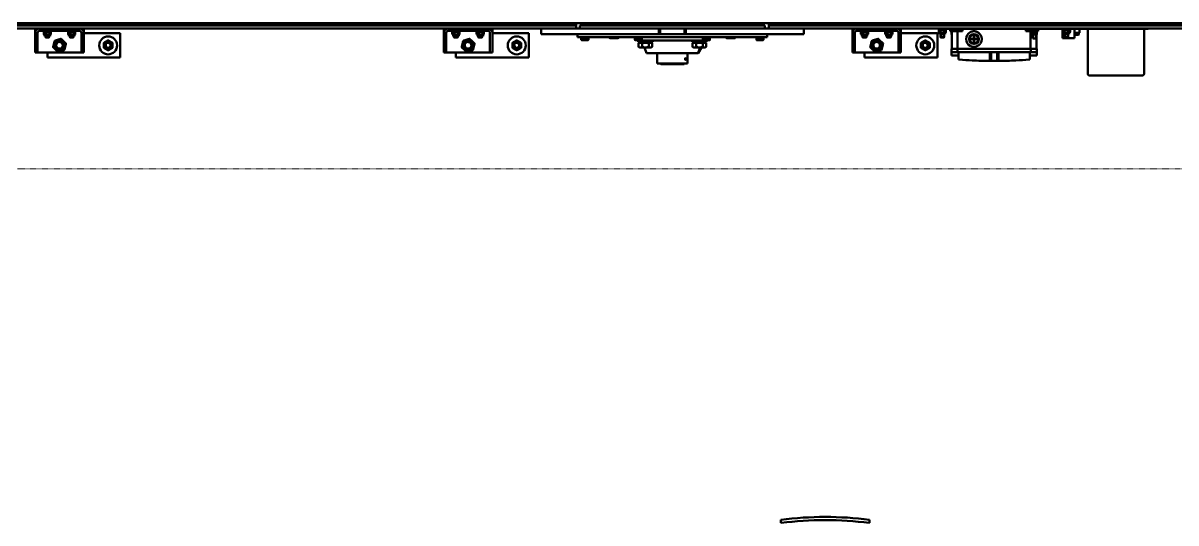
# Model space of a CAD drawing. Header units: metres. Extents: x -11418 to 773, y -8631 to 3561.
# Drawn here: x -4681.9 to -4444.9, y -1490.6 to -1387.7 of the extents above; entities that cross this region are included whole.
import ezdxf

# ---------------------------------------------------------------- set-up
doc = ezdxf.new("R2010")
doc.units = ezdxf.units.M
doc.header["$LTSCALE"] = 0.01
doc.header["$MEASUREMENT"] = 0
doc.linetypes.add('AM_ISO09W050', pattern=[22.5, 12, -1.5, 3, -1.5, 3, -1.5])
doc.layers.get('0').update_dxf_attribs({"color": 30, "lineweight": 0})
doc.layers.add('SSN_PBC-AM_0', color=5, linetype='Continuous', lineweight=50)
doc.layers.add('SSN_PBC-AM_11', color=9, linetype='AM_ISO09W050', lineweight=18)

# ---------------------------------------------------------------- blocks, each defined once
blk = doc.blocks.new('PBC_3190_20-017-10022_D')
at = {"layer": 'SSN_PBC-AM_0'}
for p, q in [((1397, -505), (38, -505)), ((38, -511), (1397, -511)), ((78, -500), (3122, -500)), ((290, -520.3), (290, -511)), ((290, -520.3), (290, -538.5)), ((295, -538.5), (295, -520.3)), ((299.3, -516), (380.7, -516)), ((307, -517.6), (307, -516)), ((307, -517.6), (323, -517.6)), ((307.5, -505), (307.5, -500)), ((307.6, -518.6), (307.6, -523.1)), ((309.2, -517.6), (308, -518.3)), ((312.3, -518.6), (312.3, -523.1)), ((319.7, -518.6), (319.7, -523.1)), ((320.8, -517.6), (322, -518.3)), ((322.4, -518.6), (322.4, -523.1)), ((323, -517.6), (323, -516)), ((357, -517.6), (357, -516)), ((357, -517.6), (373, -517.6)), ((357.6, -518.6), (357.6, -523.1)), ((359.2, -517.6), (358, -518.3)), ((362.3, -518.6), (362.3, -523.1)), ((369.7, -518.6), (369.7, -523.1)), ((370.8, -517.6), (372, -518.3)), ((372.4, -518.6), (372.4, -523.1)), ((373, -517.6), (373, -516)), ((385, -538.5), (385, -520.3)), ((390, -511), (390, -520.3)), ((390, -538.5), (390, -520.3)), ((390, -521), (465, -521)), ((465, -521), (465, -571)), ((507.5, -500), (507.5, -505)), ((635, -504), (635, -500)), ((635, -504.5), (635, -504)), ((644.3, -504), (635, -504)), ((635, -505), (635, -504.5)), ((640, -504.5), (640, -504)), ((640, -505), (640, -504.5)), ((644.3, -504), (646, -504)), ((646.5, -504.5), (646.5, -505)), ((723.5, -505), (723.5, -504.5)), ((724, -504), (725.7, -504)), ((735, -504), (725.7, -504)), ((730, -504), (730, -504.5)), ((730, -504.5), (730, -505)), ((735, -500), (735, -504)), ((735, -504), (735, -504.5)), ((735, -504.5), (735, -505)), ((737.5, -500), (737.5, -505)), ((817.5, -505), (817.5, -500)), ((1017.5, -500), (1017.5, -505)), ((1130, -520.3), (1130, -511)), ((1130, -520.3), (1130, -538.5)), ((1135, -538.5), (1135, -520.3)), ((1139.3, -516), (1220.7, -516)), ((1147, -517.6), (1147, -516)), ((1147, -517.6), (1163, -517.6)), ((1147.6, -518.6), (1147.6, -523.1)), ((1149.2, -517.6), (1148, -518.3)), ((1152.3, -518.6), (1152.3, -523.1)), ((1159.7, -518.6), (1159.7, -523.1)), ((1160.8, -517.6), (1162, -518.3)), ((1162.4, -518.6), (1162.4, -523.1)), ((1163, -517.6), (1163, -516)), ((1197, -517.6), (1197, -516)), ((1197, -517.6), (1213, -517.6)), ((1197.6, -518.6), (1197.6, -523.1)), ((1199.2, -517.6), (1198, -518.3)), ((1202.3, -518.6), (1202.3, -523.1)), ((1209.7, -518.6), (1209.7, -523.1)), ((1210.8, -517.6), (1212, -518.3)), ((1212.4, -518.6), (1212.4, -523.1)), ((1213, -517.6), (1213, -516)), ((1225, -538.5), (1225, -520.3)), ((1230, -511), (1230, -520.3)), ((1230, -538.5), (1230, -520.3)), ((1230, -521), (1305, -521)), ((1245, -504), (1245, -500)), ((1245, -504.5), (1245, -504)), ((1254.3, -504), (1245, -504)), ((1245, -505), (1245, -504.5)), ((1250, -504.5), (1250, -504)), ((1250, -505), (1250, -504.5)), ((1254.3, -504), (1256, -504)), ((1256.5, -504.5), (1256.5, -505)), ((1305, -521), (1305, -571)), ((1330, -511), (1330, -523)), ((1333.5, -505), (1333.5, -504.5)), ((1334, -504), (1335.7, -504)), ((1345, -504), (1335.7, -504)), ((1340, -504), (1340, -504.5)), ((1340, -504.5), (1340, -505)), ((1345, -500), (1345, -504)), ((1345, -504), (1345, -504.5)), ((1345, -504.5), (1345, -505)), ((1397, -505), (1402, -505)), ((1402, -511), (1397, -511)), ((1402, -500), (1402, -505)), ((1402, -511), (1402, -505)), ((1410, -511), (1402, -511)), ((1410, -511), (1410, -505)), ((1790, -505), (1410, -505)), ((1790, -511), (1410, -511)), ((1416.8, -504.8), (1416.6, -505)), ((1416.7, -504.8), (1416.7, -505)), ((1416.8, -504.8), (1423.2, -504.8)), ((1423.2, -504.8), (1423.4, -505)), ((1423.3, -505), (1423.3, -504.8)), ((1430, -505), (1430, -500)), ((1485, -505), (1485, -504.5)), ((1485, -505), (1485, -504.5)), ((1520, -503), (1520, -500)), ((1526.8, -504.8), (1526.6, -505)), ((1526.7, -504.8), (1526.7, -505)), ((1526.8, -504.8), (1533.2, -504.8)), ((1533.2, -504.8), (1533.4, -505)), ((1533.3, -505), (1533.3, -504.8)), ((1540, -500), (1540, -503)), ((1572, -523), (1572, -511)), ((1575, -511), (1575, -523)), ((1625, -511), (1625, -523)), ((1628, -511), (1628, -523)), ((1660, -503), (1660, -500)), ((1666.8, -504.8), (1666.6, -505)), ((1666.7, -504.8), (1666.7, -505)), ((1666.8, -504.8), (1673.2, -504.8)), ((1673.2, -504.8), (1673.4, -505)), ((1673.3, -505), (1673.3, -504.8)), ((1680, -500), (1680, -503)), ((1715, -504.5), (1715, -505)), ((1715, -505), (1715, -504.5)), ((1770, -500), (1770, -505)), ((1776.8, -504.8), (1776.6, -505)), ((1776.7, -504.8), (1776.7, -505)), ((1776.8, -504.8), (1783.2, -504.8)), ((1783.2, -504.8), (1783.4, -505)), ((1783.3, -505), (1783.3, -504.8)), ((1790, -511), (1790, -505)), ((1798, -511), (1790, -511)), ((1798, -500), (1798, -505)), ((1798, -505), (1803, -505)), ((1798, -505), (1798, -511)), ((1803, -511), (1798, -511)), ((3162, -505), (1803, -505)), ((3162, -511), (1803, -511)), ((1855, -504), (1855, -500)), ((1864.3, -504), (1855, -504)), ((1855, -504.5), (1855, -504)), ((1855, -505), (1855, -504.5)), ((1860, -504.5), (1860, -504)), ((1860, -505), (1860, -504.5)), ((1864.3, -504), (1866, -504)), ((1866.5, -504.5), (1866.5, -505)), ((1870, -523), (1870, -511)), ((1943.5, -505), (1943.5, -504.5)), ((1944, -504), (1945.7, -504)), ((1955, -504), (1945.7, -504)), ((1950, -504), (1950, -504.5)), ((1950, -504.5), (1950, -505)), ((1955, -500), (1955, -504)), ((1955, -504), (1955, -504.5)), ((1955, -504.5), (1955, -505)), ((1970, -520.3), (1970, -511)), ((1970, -520.3), (1970, -538.5)), ((1975, -538.5), (1975, -520.3)), ((1979.3, -516), (2060.7, -516)), ((1987, -517.6), (1987, -516)), ((1987, -517.6), (2003, -517.6)), ((1987.6, -518.6), (1987.6, -523.1)), ((1989.2, -517.6), (1988, -518.3)), ((1992.3, -518.6), (1992.3, -523.1)), ((1999.7, -518.6), (1999.7, -523.1)), ((2000.8, -517.6), (2002, -518.3)), ((2002.4, -518.6), (2002.4, -523.1)), ((2003, -517.6), (2003, -516)), ((2037, -517.6), (2037, -516)), ((2037, -517.6), (2053, -517.6)), ((2037.6, -518.6), (2037.6, -523.1)), ((2039.2, -517.6), (2038, -518.3)), ((2042.3, -518.6), (2042.3, -523.1)), ((2049.7, -518.6), (2049.7, -523.1)), ((2050.8, -517.6), (2052, -518.3)), ((2052.4, -518.6), (2052.4, -523.1)), ((2053, -517.6), (2053, -516)), ((2065, -538.5), (2065, -520.3)), ((2070, -511), (2070, -520.3)), ((2070, -538.5), (2070, -520.3)), ((2070, -521), (2145, -521)), ((2145, -521), (2145, -571)), ((2148, -512), (2147, -512)), ((2147, -512), (2147, -513.6)), ((2163, -513.6), (2147, -513.6)), ((2149.2, -513.6), (2147.5, -514.6)), ((2147.5, -514.6), (2147.5, -519.1)), ((2149.2, -520), (2147.5, -519.1)), ((2148, -511), (2148, -512)), ((2148, -512), (2578, -512)), ((2160.8, -520), (2149.2, -520)), ((2149.2, -520), (2149.2, -523.1)), ((2151.2, -514.6), (2151.2, -519.1)), ((2158.8, -514.6), (2158.8, -519.1)), ((2160.8, -513.6), (2162.5, -514.6)), ((2160.8, -520), (2162.5, -519.1)), ((2160.8, -520), (2160.8, -523.1)), ((2162.5, -514.6), (2162.5, -519.1)), ((2163, -512), (2163, -513.6)), ((2171, -512), (2171, -517)), ((2174, -517), (2171, -517)), ((2173, -517), (2173, -518.6)), ((2174.5, -518.6), (2173, -518.6)), ((2174, -517), (2175.5, -517)), ((2174.5, -518.6), (2174, -518.9)), ((2174, -523), (2174, -519.4)), ((2174.5, -517), (2174.5, -553)), ((2175.5, -512), (2175.5, -517)), ((2175.5, -517), (2182.5, -517)), ((2182.5, -505), (2182.5, -500)), ((2182.5, -512), (2182.5, -517)), ((2182.5, -517), (2185.5, -517)), ((2185.5, -512), (2185.5, -517)), ((2185.5, -517), (2191.4, -517)), ((2186.5, -517), (2186.5, -553)), ((2192.9, -517), (2191.4, -517)), ((2192.9, -517), (2196.5, -517)), ((2196.5, -512), (2196.5, -517)), ((2326.5, -517), (2326.5, -512)), ((2326.5, -517), (2330.1, -517)), ((2331.6, -517), (2330.1, -517)), ((2331.6, -517), (2349, -517)), ((2336.5, -517), (2336.5, -553)), ((2338, -517), (2338, -518.6)), ((2350, -518.6), (2338, -518.6)), ((2339.5, -518.6), (2339, -518.9)), ((2339, -523), (2339, -519.4)), ((2344, -523), (2344, -519.4)), ((2348.5, -518.6), (2348.5, -518.6)), ((2348.5, -518.6), (2349, -518.9)), ((2352, -517), (2349, -517)), ((2349, -523), (2349, -519.4)), ((2350, -517), (2350, -518.6)), ((2352, -512), (2352, -517)), ((2382.5, -500), (2382.5, -505)), ((2402, -512), (2402, -513.6)), ((2418, -513.6), (2402, -513.6)), ((2402, -513.6), (2402, -531)), ((2404.2, -513.6), (2402.5, -514.6)), ((2402.5, -514.6), (2402.5, -519.1)), ((2404.2, -520), (2402.5, -519.1)), ((2415.8, -520), (2404.2, -520)), ((2404.2, -520), (2404.2, -523.1)), ((2406.2, -514.6), (2406.2, -519.1)), ((2413.8, -514.6), (2413.8, -519.1)), ((2415.8, -513.6), (2417.5, -514.6)), ((2415.8, -520), (2417.5, -519.1)), ((2415.8, -520), (2415.8, -523.1)), ((2417.5, -514.6), (2417.5, -519.1)), ((2418, -512), (2418, -513.6)), ((2427, -512), (2427, -531)), ((2427, -520), (2437, -520)), ((2428.5, -523.6), (2428.5, -520)), ((2435.5, -523.6), (2435.5, -520)), ((2437, -512), (2437, -520)), ((2454, -512), (2454, -514.4)), ((2454, -604), (2454, -514.4)), ((2462.5, -505), (2462.5, -500)), ((2465, -504), (2465, -500)), ((2474.3, -504), (2465, -504)), ((2465, -504.5), (2465, -504)), ((2465, -505), (2465, -504.5)), ((2470, -504.5), (2470, -504)), ((2470, -505), (2470, -504.5)), ((2474.3, -504), (2476, -504)), ((2476.5, -504.5), (2476.5, -505)), ((2553.5, -505), (2553.5, -504.5)), ((2554, -504), (2555.7, -504)), ((2565, -504), (2555.7, -504)), ((2560, -504), (2560, -504.5)), ((2560, -504.5), (2560, -505)), ((2565, -500), (2565, -504)), ((2565, -504), (2565, -504.5)), ((2565, -504.5), (2565, -505)), ((2570, -514.4), (2570, -512)), ((2570, -514.4), (2570, -604)), ((2578, -511), (2578, -512)), ((290, -561), (290, -538.5)), ((295, -538.5), (295, -561)), ((309.2, -524), (308, -523.4)), ((320.8, -524), (309.2, -524)), ((309.2, -524), (309.2, -527.1)), ((320.8, -527.1), (309.2, -527.1)), ((311, -527.1), (311, -529.2)), ((311, -529.2), (319, -529.2)), ((311.8, -530), (311, -529.2)), ((311.7, -527.1), (311.7, -530)), ((318.2, -530), (311.8, -530)), ((318.2, -530), (319, -529.2)), ((318.3, -530), (318.3, -527.1)), ((319, -527.1), (319, -529.2)), ((320.8, -524), (322, -523.4)), ((320.8, -524), (320.8, -527.1)), ((359.2, -524), (358, -523.4)), ((370.8, -524), (359.2, -524)), ((359.2, -524), (359.2, -527.1)), ((370.8, -527.1), (359.2, -527.1)), ((361, -527.1), (361, -529.2)), ((361, -529.2), (369, -529.2)), ((361.8, -530), (361, -529.2)), ((361.7, -527.1), (361.7, -530)), ((368.2, -530), (361.8, -530)), ((368.2, -530), (369, -529.2)), ((368.3, -530), (368.3, -527.1)), ((369, -527.1), (369, -529.2)), ((370.8, -524), (372, -523.4)), ((370.8, -524), (370.8, -527.1)), ((385, -561), (385, -538.5)), ((390, -538.5), (390, -561)), ((1130, -561), (1130, -538.5)), ((1135, -538.5), (1135, -561)), ((1149.2, -524), (1148, -523.4)), ((1160.8, -524), (1149.2, -524)), ((1149.2, -524), (1149.2, -527.1)), ((1160.8, -527.1), (1149.2, -527.1)), ((1151, -527.1), (1151, -529.2)), ((1151, -529.2), (1159, -529.2)), ((1151.8, -530), (1151, -529.2)), ((1151.7, -527.1), (1151.7, -530)), ((1158.2, -530), (1151.8, -530)), ((1158.2, -530), (1159, -529.2)), ((1158.3, -530), (1158.3, -527.1)), ((1159, -527.1), (1159, -529.2)), ((1160.8, -524), (1162, -523.4)), ((1160.8, -524), (1160.8, -527.1)), ((1199.2, -524), (1198, -523.4)), ((1210.8, -524), (1199.2, -524)), ((1199.2, -524), (1199.2, -527.1)), ((1210.8, -527.1), (1199.2, -527.1)), ((1201, -527.1), (1201, -529.2)), ((1201, -529.2), (1209, -529.2)), ((1201.8, -530), (1201, -529.2)), ((1201.7, -527.1), (1201.7, -530)), ((1208.2, -530), (1201.8, -530)), ((1208.2, -530), (1209, -529.2)), ((1208.3, -530), (1208.3, -527.1)), ((1209, -527.1), (1209, -529.2)), ((1210.8, -524), (1212, -523.4)), ((1210.8, -524), (1210.8, -527.1)), ((1225, -561), (1225, -538.5)), ((1230, -538.5), (1230, -561)), ((1335, -523), (1330, -523)), ((1335, -523), (1562, -523)), ((1405, -523), (1405, -529)), ((1410, -529), (1405, -529)), ((1410, -523), (1790, -523)), ((1410, -529), (1790, -529)), ((1412.7, -530.4), (1412.7, -534.5)), ((1412.7, -530.4), (1413, -530.4)), ((1413, -530.4), (1413, -534.5)), ((1413, -530.4), (1414.1, -530.4)), ((1413.4, -535.1), (1413.2, -535)), ((1413.5, -535.1), (1413.4, -535.1)), ((1413.5, -535.1), (1413.6, -535.1)), ((1413.6, -535.1), (1417.6, -535.1)), ((1414.1, -530.4), (1414.1, -534.5)), ((1414.1, -530.4), (1421.1, -530.4)), ((1425.8, -529.8), (1414.2, -529.8)), ((1414.2, -530.4), (1414.2, -529.8)), ((1416, -529.8), (1416, -529)), ((1417.6, -535.1), (1424.1, -535.1)), ((1421.1, -530.4), (1427, -530.4)), ((1421.1, -530.4), (1421.1, -534.5)), ((1424, -529.8), (1424, -529)), ((1424.1, -535.1), (1426.5, -535.1)), ((1425.8, -530.4), (1425.8, -529.8)), ((1426.5, -535.1), (1426.6, -535.1)), ((1426.6, -535.1), (1426.8, -535)), ((1427, -530.4), (1427, -534.5)), ((1427, -530.4), (1427.3, -530.4)), ((1427.3, -530.4), (1427.3, -534.5)), ((1470.8, -529), (1470.8, -530.7)), ((1472, -531.4), (1470.8, -530.7)), ((1472, -531.4), (1473.1, -531.4)), ((1473.1, -531.4), (1480, -531.4)), ((1475.4, -529), (1475.4, -530.7)), ((1480, -531.4), (1486.9, -531.4)), ((1484.6, -529), (1484.6, -530.7)), ((1486.9, -531.4), (1488, -531.4)), ((1488, -531.4), (1489.2, -530.7)), ((1489.2, -529), (1489.2, -530.7)), ((1522.7, -530.4), (1522.7, -534.5)), ((1522.7, -530.4), (1523, -530.4)), ((1523, -530.4), (1523, -534.5)), ((1523, -530.4), (1524.1, -530.4)), ((1523.4, -535.1), (1523.2, -535)), ((1523.5, -535.1), (1523.4, -535.1)), ((1523.5, -535.1), (1523.6, -535.1)), ((1523.6, -535.1), (1527.6, -535.1)), ((1524.1, -530.4), (1524.1, -534.5)), ((1524.1, -530.4), (1531.1, -530.4)), ((1535.8, -529.8), (1524.2, -529.8)), ((1524.2, -530.4), (1524.2, -529.8)), ((1526, -529.8), (1526, -529)), ((1527.6, -535.1), (1534.1, -535.1)), ((1528.5, -535.1), (1528.5, -536)), ((1544.5, -536), (1528.5, -536)), ((1529.5, -539), (1529.5, -536)), ((1529.5, -539), (1559.5, -539)), ((1530.6, -541.1), (1537.6, -541.1)), ((1530.6, -541.1), (1530.6, -549.2)), ((1531.1, -530.4), (1537, -530.4)), ((1531.1, -530.4), (1531.1, -534.5)), ((1532.5, -539), (1532.5, -540.3)), ((1556.5, -540.3), (1532.5, -540.3)), ((1533.3, -541.1), (1533.3, -540.3)), ((1534, -529.8), (1534, -529)), ((1534.1, -535.1), (1536.5, -535.1)), ((1535.8, -530.4), (1535.8, -529.8)), ((1536.5, -535.1), (1536.6, -535.1)), ((1536.6, -535.1), (1536.8, -535)), ((1537, -530.4), (1537, -534.5)), ((1537, -530.4), (1537.3, -530.4)), ((1537.3, -530.4), (1537.3, -534.5)), ((1537.6, -541.1), (1551.4, -541.1)), ((1537.6, -541.1), (1537.6, -549.2)), ((1544.5, -536), (1655.5, -536)), ((1551.4, -541.1), (1551.4, -549.2)), ((1551.4, -541.1), (1558.4, -541.1)), ((1555.7, -541.1), (1555.7, -540.3)), ((1556.5, -539), (1556.5, -540.3)), ((1558.4, -541.1), (1558.4, -549.2)), ((1559.5, -539), (1559.5, -536)), ((1638, -523), (1865, -523)), ((1640.5, -539), (1640.5, -536)), ((1640.5, -539), (1670.5, -539)), ((1641.6, -541.1), (1648.6, -541.1)), ((1641.6, -541.1), (1641.6, -549.2)), ((1643.5, -539), (1643.5, -540.3)), ((1667.5, -540.3), (1643.5, -540.3)), ((1644.3, -541.1), (1644.3, -540.3)), ((1648.6, -541.1), (1662.4, -541.1)), ((1648.6, -541.1), (1648.6, -549.2)), ((1671.5, -536), (1655.5, -536)), ((1662.4, -541.1), (1662.4, -549.2)), ((1662.4, -541.1), (1669.4, -541.1)), ((1662.7, -530.4), (1662.7, -534.5)), ((1662.7, -530.4), (1663, -530.4)), ((1663, -530.4), (1663, -534.5)), ((1663, -530.4), (1664.1, -530.4)), ((1663.4, -535.1), (1663.2, -535)), ((1663.5, -535.1), (1663.4, -535.1)), ((1663.5, -529), (1663.5, -529.8)), ((1676.5, -529.8), (1663.5, -529.8)), ((1663.5, -535.1), (1663.6, -535.1)), ((1663.6, -535.1), (1667.6, -535.1)), ((1664.1, -530.4), (1664.1, -534.5)), ((1664.1, -530.4), (1671.1, -530.4)), ((1664.2, -530.4), (1664.2, -529.8)), ((1666.7, -541.1), (1666.7, -540.3)), ((1667.5, -539), (1667.5, -540.3)), ((1667.6, -535.1), (1674.1, -535.1)), ((1669.4, -541.1), (1669.4, -549.2)), ((1670.5, -539), (1670.5, -536)), ((1671.1, -530.4), (1677, -530.4)), ((1671.1, -530.4), (1671.1, -534.5)), ((1671.5, -535.1), (1671.5, -536)), ((1674.1, -535.1), (1676.5, -535.1)), ((1675.8, -530.4), (1675.8, -529.8)), ((1676.5, -529), (1676.5, -529.8)), ((1676.5, -535.1), (1676.6, -535.1)), ((1676.6, -535.1), (1676.8, -535)), ((1677, -530.4), (1677, -534.5)), ((1677, -530.4), (1677.3, -530.4)), ((1677.3, -530.4), (1677.3, -534.5)), ((1710.8, -529), (1710.8, -530.7)), ((1712, -531.4), (1710.8, -530.7)), ((1712, -531.4), (1713.1, -531.4)), ((1713.1, -531.4), (1720, -531.4)), ((1715.4, -529), (1715.4, -530.7)), ((1720, -531.4), (1726.9, -531.4)), ((1724.6, -529), (1724.6, -530.7)), ((1726.9, -531.4), (1728, -531.4)), ((1728, -531.4), (1729.2, -530.7)), ((1729.2, -529), (1729.2, -530.7)), ((1772.7, -530.4), (1772.7, -534.5)), ((1772.7, -530.4), (1773, -530.4)), ((1773, -530.4), (1773, -534.5)), ((1773, -530.4), (1774.1, -530.4)), ((1773.4, -535.1), (1773.2, -535)), ((1773.5, -535.1), (1773.4, -535.1)), ((1773.5, -529), (1773.5, -529.8)), ((1786.5, -529.8), (1773.5, -529.8)), ((1773.5, -535.1), (1773.6, -535.1)), ((1773.6, -535.1), (1777.6, -535.1)), ((1774.1, -530.4), (1774.1, -534.5)), ((1774.1, -530.4), (1781.1, -530.4)), ((1774.2, -530.4), (1774.2, -529.8)), ((1777.6, -535.1), (1784.1, -535.1)), ((1781.1, -530.4), (1787, -530.4)), ((1781.1, -530.4), (1781.1, -534.5)), ((1784.1, -535.1), (1786.5, -535.1)), ((1785.8, -530.4), (1785.8, -529.8)), ((1786.5, -529), (1786.5, -529.8)), ((1786.5, -535.1), (1786.6, -535.1)), ((1786.6, -535.1), (1786.8, -535)), ((1787, -530.4), (1787, -534.5)), ((1787, -530.4), (1787.3, -530.4)), ((1787.3, -530.4), (1787.3, -534.5)), ((1795, -529), (1790, -529)), ((1795, -529), (1795, -523)), ((1795, -523.1), (1845, -523.1)), ((1845, -523), (1845, -523.1)), ((1870, -523), (1865, -523)), ((1970, -561), (1970, -538.5)), ((1975, -538.5), (1975, -561)), ((1989.2, -524), (1988, -523.4)), ((2000.8, -524), (1989.2, -524)), ((1989.2, -524), (1989.2, -527.1)), ((2000.8, -527.1), (1989.2, -527.1)), ((1991, -527.1), (1991, -529.2)), ((1991, -529.2), (1999, -529.2)), ((1991.8, -530), (1991, -529.2)), ((1991.7, -527.1), (1991.7, -530)), ((1998.2, -530), (1991.8, -530)), ((1998.2, -530), (1999, -529.2)), ((1998.3, -530), (1998.3, -527.1)), ((1999, -527.1), (1999, -529.2)), ((2000.8, -524), (2002, -523.4)), ((2000.8, -524), (2000.8, -527.1)), ((2039.2, -524), (2038, -523.4)), ((2050.8, -524), (2039.2, -524)), ((2039.2, -524), (2039.2, -527.1)), ((2050.8, -527.1), (2039.2, -527.1)), ((2041, -527.1), (2041, -529.2)), ((2041, -529.2), (2049, -529.2)), ((2041.8, -530), (2041, -529.2)), ((2041.7, -527.1), (2041.7, -530)), ((2048.2, -530), (2041.8, -530)), ((2048.2, -530), (2049, -529.2)), ((2048.3, -530), (2048.3, -527.1)), ((2049, -527.1), (2049, -529.2)), ((2050.8, -524), (2052, -523.4)), ((2050.8, -524), (2050.8, -527.1)), ((2065, -561), (2065, -538.5)), ((2070, -538.5), (2070, -561)), ((2160.8, -523.1), (2149.2, -523.1)), ((2151, -523.1), (2151, -529.2)), ((2151, -529.2), (2159, -529.2)), ((2151.8, -530), (2151, -529.2)), ((2151.7, -523.1), (2151.7, -530)), ((2158.2, -530), (2151.8, -530)), ((2158.2, -530), (2159, -529.2)), ((2158.3, -530), (2158.3, -523.1)), ((2159, -523.1), (2159, -529.2)), ((2174.5, -523.8), (2174, -523.5)), ((2211.3, -532.5), (2219.5, -532.5)), ((2219.5, -533.5), (2211.3, -533.5)), ((2219.5, -532.5), (2219.5, -524.3)), ((2219.5, -541.7), (2219.5, -533.5)), ((2220.5, -524.3), (2220.5, -532.5)), ((2220.5, -532.5), (2228.7, -532.5)), ((2228.7, -533.5), (2220.5, -533.5)), ((2220.5, -533.5), (2220.5, -541.7)), ((2339.5, -523.8), (2339, -523.5)), ((2339.5, -523.8), (2348.5, -523.8)), ((2341, -523.8), (2341, -532)), ((2347, -532), (2341, -532)), ((2347, -523.8), (2347, -532)), ((2348.5, -523.8), (2349, -523.5)), ((2348.5, -523.8), (2348.5, -553)), ((2402, -531), (2427, -531)), ((2415.8, -523.1), (2404.2, -523.1)), ((2406, -523.1), (2406, -529.2)), ((2406, -529.2), (2414, -529.2)), ((2406.8, -530), (2406, -529.2)), ((2406.7, -523.1), (2406.7, -530)), ((2413.2, -530), (2406.8, -530)), ((2413.2, -530), (2414, -529.2)), ((2413.3, -530), (2413.3, -523.1)), ((2414, -523.1), (2414, -529.2)), ((2435.1, -524), (2428.9, -524)), ((290, -561), (295, -561)), ((385, -561), (295, -561)), ((315, -571), (315, -561)), ((385, -561), (390, -561)), ((1130, -561), (1135, -561)), ((1225, -561), (1135, -561)), ((1155, -571), (1155, -561)), ((1225, -561), (1230, -561)), ((1532.5, -550.3), (1530.6, -549.2)), ((1532.5, -550.3), (1534.1, -550.3)), ((1534.1, -550.3), (1544.5, -550.3)), ((1546.9, -562), (1542.6, -550.3)), ((1544.5, -550.3), (1554.9, -550.3)), ((1546.9, -562), (1652.6, -562)), ((1554.9, -550.3), (1556.5, -550.3)), ((1556.5, -550.3), (1558.4, -549.2)), ((1569, -583), (1569, -562)), ((1631, -583), (1631, -562)), ((1643.5, -550.3), (1641.6, -549.2)), ((1643.5, -550.3), (1645.1, -550.3)), ((1645.1, -550.3), (1655.5, -550.3)), ((1653.1, -562), (1652.6, -562)), ((1659.8, -550.3), (1653.1, -562)), ((1655.5, -550.3), (1665.9, -550.3)), ((1665.9, -550.3), (1667.5, -550.3)), ((1667.5, -550.3), (1669.4, -549.2)), ((1970, -561), (1975, -561)), ((2065, -561), (1975, -561)), ((1995, -571), (1995, -561)), ((2065, -561), (2070, -561)), ((2174, -553), (2177, -553)), ((2174, -553), (2174, -560)), ((2177, -560), (2174, -560)), ((2174, -567), (2174, -560)), ((2188, -567), (2174, -567)), ((2183, -553), (2177, -553)), ((2177, -560), (2183, -560)), ((2186, -553), (2183, -553)), ((2183, -560), (2186, -560)), ((2186, -553), (2187.8, -553)), ((2186, -553), (2186, -560)), ((2187.8, -560), (2186, -560)), ((2187.8, -553), (2335.2, -553)), ((2335.2, -560), (2187.8, -560)), ((2188, -560), (2188, -575.3)), ((2252.5, -578), (2252.5, -560)), ((2255.5, -560), (2255.5, -578)), ((2267.5, -560), (2267.5, -578)), ((2270.5, -560), (2270.5, -578)), ((2335, -560), (2335, -575.3)), ((2335, -567), (2349, -567)), ((2335.2, -553), (2337, -553)), ((2337, -560), (2335.2, -560)), ((2340, -553), (2337, -553)), ((2337, -553), (2337, -560)), ((2337, -560), (2340, -560)), ((2346, -553), (2340, -553)), ((2340, -560), (2346, -560)), ((2346, -553), (2349, -553)), ((2349, -560), (2346, -560)), ((2349, -553), (2349, -560)), ((2349, -560), (2349, -567)), ((465, -571), (315, -571)), ((1305, -571), (1155, -571)), ((1631, -583), (1569, -583)), ((1575, -583), (1575, -583.5)), ((1575, -583.5), (1625, -583.5)), ((1576, -584.5), (1575, -583.5)), ((1624, -584.5), (1576, -584.5)), ((1624, -584.5), (1625, -583.5)), ((1625, -583), (1625, -583.5)), ((1628, -583), (1625.9, -583)), ((1625.9, -583), (1625.9, -583)), ((1626.3, -574), (1626.6, -573)), ((1626.6, -575), (1626.3, -574)), ((1626.3, -574), (1627.4, -574)), ((1626.6, -573), (1627.1, -573)), ((1627.1, -575), (1626.6, -575)), ((1626.7, -583), (1626.7, -583)), ((1626.7, -583), (1626.9, -583)), ((1626.9, -583), (1626.9, -583)), ((1626.9, -583), (1627.4, -583)), ((1627.1, -573), (1627.4, -574)), ((1627.4, -574), (1627.1, -575)), ((1627.3, -572.7), (1627.3, -572.7)), ((1627.3, -575.3), (1627.3, -575.3)), ((1627.4, -583), (1627.4, -583)), ((1627.4, -583), (1627.5, -583)), ((1627.5, -583), (1627.5, -583)), ((1627.7, -583), (1627.7, -583)), ((1627.7, -583), (1627.8, -583)), ((1627.8, -583), (1627.8, -583)), ((1627.8, -583), (1628.3, -583)), ((1630.1, -583), (1628, -583)), ((1628, -583), (1628, -583)), ((1628.3, -583), (1628.3, -583)), ((1628.3, -583), (1628.5, -583)), ((1628.5, -583), (1628.5, -583)), ((1628.6, -583), (1628.6, -583)), ((1628.6, -583), (1628.8, -583)), ((1628.8, -583), (1629.2, -583)), ((1628.8, -583), (1628.8, -583)), ((1629.2, -583), (1629.2, -583)), ((1629.2, -583), (1629.4, -583)), ((1629.4, -583), (1629.4, -583)), ((1630.1, -583), (1630.1, -583)), ((2145, -571), (1995, -571)), ((2566, -608), (2458, -608))]:
    blk.add_line(p, q, dxfattribs=at)
for centre, radius in [((340, -546), 11.2), ((340, -546), 8), ((340, -546), 8), ((340, -546), 7), ((440, -546), 18.5), ((440, -546), 8.3), ((440, -546), 6), ((440, -546), 6), ((440, -546), 5.5), ((1180, -546), 11.2), ((1180, -546), 8), ((1180, -546), 8), ((1180, -546), 7), ((1280, -546), 18.5), ((1280, -546), 8.3), ((1280, -546), 6), ((1280, -546), 6), ((1280, -546), 5.5), ((2020, -546), 11.2), ((2020, -546), 8), ((2020, -546), 8), ((2020, -546), 7), ((2120, -546), 18.5), ((2120, -546), 8.3), ((2120, -546), 6), ((2120, -546), 6), ((2120, -546), 5.5), ((2220, -533), 10)]:
    blk.add_circle(centre, radius, dxfattribs=at)
for centre, radius, start, end in [((1914.2, 190.9), 706.5, 82.5999, 97.4001), ((1914.2, 190.9), 700, 82.5721, 97.4279), ((299.3, -520.3), 9.3, 90, 180), ((299.3, -520.3), 4.3, 90, 180), ((380.7, -520.3), 9.3, 0, 90), ((380.7, -520.3), 4.3, 0, 90), ((392.5, -505), 1, 0, 180), ((422.5, -505), 1, 0, 180), ((646, -504.5), 0.5, 0, 90), ((670, -505), 1, 0, 180), ((700, -505), 1, 0, 180), ((724, -504.5), 0.5, 90, 180), ((902.5, -505), 1, 0, 180), ((932.5, -505), 1, 0, 180), ((1139.3, -520.3), 9.3, 90, 180), ((1139.3, -520.3), 4.3, 90, 180), ((1220.7, -520.3), 9.3, 0, 90), ((1220.7, -520.3), 4.3, 0, 90), ((1256, -504.5), 0.5, 0, 90), ((1280, -505), 1, 0, 180), ((1310, -505), 1, 0, 180), ((1334, -504.5), 0.5, 90, 180), ((1465, -505), 0.5, 0, 180), ((1485, -505), 0.5, 0, 180), ((1518, -503), 2, 270, 0), ((1542, -503), 2, 180, 270), ((1590, -505), 0.5, 0, 180), ((1610, -505), 0.5, 0, 180), ((1658, -503), 2, 270, 0), ((1682, -503), 2, 180, 270), ((1715, -505), 0.5, 0, 180), ((1735, -505), 0.5, 0, 180), ((1866, -504.5), 0.5, 0, 90), ((1890, -505), 1, 0, 180), ((1920, -505), 1, 0, 180), ((1944, -504.5), 0.5, 90, 180), ((1979.3, -520.3), 9.3, 90, 180), ((1979.3, -520.3), 4.3, 90, 180), ((2060.7, -520.3), 9.3, 0, 90), ((2060.7, -520.3), 4.3, 0, 90), ((2220, -533), 16, 117.8291, 242.1709), ((2267.5, -505), 1, 0, 180), ((2297.5, -505), 1, 0, 180), ((2476, -504.5), 0.5, 0, 90), ((2500, -505), 1, 0, 180), ((2530, -505), 1, 0, 180), ((2554, -504.5), 0.5, 90, 180), ((340, -546), 6.79, 170, 80), ((440, -546), 4.95, 170, 80), ((1180, -546), 6.79, 170, 80), ((1280, -546), 4.95, 170, 80), ((2020, -546), 6.79, 170, 80), ((2120, -546), 4.95, 170, 80), ((2220, -533), 9.75, 92.9395, 177.0605), ((2220, -533), 9.75, 182.9395, 267.0605), ((2220, -533), 8.68, 93.3031, 176.6969), ((2220, -533), 8.68, 183.3031, 266.6969), ((2220, -533), 9.75, 2.9395, 87.0605), ((2220, -533), 8.68, 3.3031, 86.6969), ((2220, -533), 8.68, 273.3031, 356.6969), ((2220, -533), 9.75, 272.9395, 357.0605), ((2428.9, -523.6), 0.4, 180, 270), ((2435.1, -523.6), 0.4, 270, 0), ((2261.5, 422), 1000, 269.4843, 269.5989), ((2261.5, 422), 1000, 270.4011, 270.5157), ((2458, -604), 4, 180, 270), ((2566, -604), 4, 270, 0)]:
    blk.add_arc(centre, radius, start, end, dxfattribs=at)
blk.add_ellipse((1626.8, -574), major_axis=(0, 1.57), ratio=0.5, dxfattribs=at)
for major_axis, start_param, end_param in [((0, 1.6), 5.667706, 6.267277), ((0, -1.6), 0.015908, 0.61548)]:
    blk.add_ellipse((1626.8, -574), major_axis=major_axis, ratio=0.5, start_param=start_param, end_param=end_param, dxfattribs=at)
for points, knots in [([(1823.2, 885), (1823.2, 885), (1823.2, 885.1), (1823.2, 885.6), (1823.2, 886.1), (1823.2, 887), (1823.2, 887.6), (1823.2, 889.1), (1823.2, 890), (1823.2, 891.1), (1823.2, 891.3), (1823.2, 891.5)], [5.94783, 5.94783, 5.94783, 5.94783, 6.317081, 6.317081, 6.686331, 6.686331, 7.057192, 7.057192, 7.428053, 7.428053, 7.517805, 7.517805, 7.517805, 7.517805]), ([(1823.2, 885), (1823.2, 885), (1823.2, 885), (1823.3, 885), (1823.3, 885), (1823.4, 885), (1823.5, 885), (1823.6, 885), (1823.7, 885.1), (1823.7, 885.1)], [-0.30262594, -0.30262594, -0.30262594, -0.30262594, -0.2837998, -0.2837998, -0.26497366, -0.26497366, -0.2459708, -0.2459708, -0.22696793, -0.22696793, -0.22696793, -0.22696793]), ([(2004.7, 885.1), (2004.8, 885.1), (2004.8, 885), (2005, 885), (2005, 885), (2005.1, 885), (2005.1, 885), (2005.2, 885), (2005.2, 885), (2005.2, 885)], [0.07565495, 0.07565495, 0.07565495, 0.07565495, 0.09465782, 0.09465782, 0.11366068, 0.11366068, 0.13248682, 0.13248682, 0.15131295, 0.15131295, 0.15131295, 0.15131295]), ([(2005.2, 891.5), (2005.2, 891.3), (2005.2, 891.1), (2005.2, 890), (2005.2, 889.1), (2005.2, 887.6), (2005.2, 887), (2005.2, 886.1), (2005.2, 885.6), (2005.2, 885.1), (2005.2, 885), (2005.2, 885)], [4.377855, 4.377855, 4.377855, 4.377855, 4.467607, 4.467607, 4.838468, 4.838468, 5.209329, 5.209329, 5.57858, 5.57858, 5.94783, 5.94783, 5.94783, 5.94783]), ([(2212.5, -518.9), (2213, -518.6), (2213.4, -518.4), (2214.9, -517.8), (2215.9, -517.5), (2218, -517.1), (2219, -517), (2221, -517), (2222, -517.1), (2224.1, -517.5), (2225.1, -517.8), (2227.1, -518.6), (2228.1, -519.1), (2229.8, -520.3), (2230.6, -521), (2232, -522.4), (2232.7, -523.2), (2233.9, -524.9), (2234.4, -525.9), (2235.2, -527.9), (2235.5, -528.9), (2235.9, -531), (2236, -532), (2236, -533), (2236, -534), (2235.9, -535), (2235.5, -537.1), (2235.2, -538.1), (2234.4, -540.1), (2233.9, -541.1), (2232.7, -542.8), (2232, -543.6), (2230.6, -545), (2229.8, -545.7), (2228.1, -546.9), (2227.1, -547.4), (2225.1, -548.2), (2224.1, -548.5), (2222, -548.9), (2221, -549), (2219, -549), (2218, -548.9), (2215.9, -548.5), (2214.9, -548.2), (2213.4, -547.6), (2213, -547.4), (2212.5, -547.1)], [-3.157691, -3.157691, -3.157691, -3.157691, -3.017539, -3.017539, -2.715197, -2.715197, -2.412854, -2.412854, -2.110946, -2.110946, -1.809038, -1.809038, -1.50713, -1.50713, -1.205222, -1.205222, -0.903916, -0.903916, -0.602611, -0.602611, -0.301305, -0.301305, 0, 0, 0, 0.301305, 0.301305, 0.602611, 0.602611, 0.903916, 0.903916, 1.205222, 1.205222, 1.50713, 1.50713, 1.809038, 1.809038, 2.110946, 2.110946, 2.412854, 2.412854, 2.715197, 2.715197, 3.017539, 3.017539, 3.157691, 3.157691, 3.157691, 3.157691]), ([(1626.1, -574.9), (1626.1, -574.8), (1626.1, -574.7), (1626, -574.4), (1626, -574.2), (1626, -574), (1626, -573.8), (1626, -573.6), (1626.1, -573.3), (1626.1, -573.2), (1626.1, -573.1)], [0.8722819, 0.8722819, 0.8722819, 0.8722819, 0.899315, 0.899315, 0.9594619, 0.9594619, 0.9594619, 1.0196087, 1.0196087, 1.0466419, 1.0466419, 1.0466419, 1.0466419]), ([(1626.1, -573.1), (1626.2, -573.1), (1626.2, -573.1), (1626.2, -573), (1626.2, -572.9), (1626.3, -572.8), (1626.3, -572.7), (1626.4, -572.6), (1626.5, -572.6), (1626.6, -572.5), (1626.6, -572.5), (1626.7, -572.4), (1626.8, -572.4), (1626.8, -572.4)], [10.51094, 10.51094, 10.51094, 10.51094, 10.549238, 10.549238, 10.850645, 10.850645, 11.152052, 11.152052, 11.453458, 11.453458, 11.754865, 11.754865, 12.056272, 12.056272, 12.056272, 12.056272]), ([(1626.8, -575.6), (1626.8, -575.6), (1626.7, -575.6), (1626.6, -575.5), (1626.6, -575.5), (1626.5, -575.4), (1626.4, -575.4), (1626.3, -575.3), (1626.3, -575.2), (1626.2, -575.1), (1626.2, -575), (1626.2, -574.9), (1626.2, -574.9), (1626.1, -574.9)], [7.233763, 7.233763, 7.233763, 7.233763, 7.53517, 7.53517, 7.836577, 7.836577, 8.137983, 8.137983, 8.43939, 8.43939, 8.740797, 8.740797, 8.779095, 8.779095, 8.779095, 8.779095]), ([(1626.8, -572.4), (1626.9, -572.4), (1626.9, -572.4), (1627.1, -572.5), (1627.1, -572.5), (1627.2, -572.6), (1627.2, -572.6), (1627.3, -572.7), (1627.4, -572.8), (1627.4, -572.9), (1627.4, -572.9), (1627.4, -572.9)], [2.411254, 2.411254, 2.411254, 2.411254, 2.712661, 2.712661, 3.014068, 3.014068, 3.315475, 3.315475, 3.616881, 3.616881, 3.705121, 3.705121, 3.705121, 3.705121]), ([(1627.4, -575.1), (1627.4, -575.1), (1627.4, -575.1), (1627.4, -575.2), (1627.3, -575.3), (1627.2, -575.4), (1627.2, -575.4), (1627.1, -575.5), (1627.1, -575.5), (1626.9, -575.6), (1626.9, -575.6), (1626.8, -575.6)], [5.939897, 5.939897, 5.939897, 5.939897, 6.028136, 6.028136, 6.329543, 6.329543, 6.63095, 6.63095, 6.932356, 6.932356, 7.233763, 7.233763, 7.233763, 7.233763]), ([(2188, -575.3), (2188, -575.3), (2188, -575.3), (2188.2, -575.3), (2188.4, -575.3), (2188.7, -575.4), (2189, -575.4), (2189.4, -575.4), (2189.5, -575.4), (2189.7, -575.4)], [0, 0, 0, 0, 0.073821, 0.073821, 0.147642, 0.147642, 0.2216762, 0.2216762, 0.272127, 0.272127, 0.272127, 0.272127]), ([(2189.7, -575.4), (2198.6, -576.1), (2207.6, -576.6), (2228.5, -577.5), (2240.5, -577.9), (2252.5, -578)], [10.041981, 10.041981, 10.041981, 10.041981, 12.587239, 12.587239, 15.942969, 15.942969, 15.942969, 15.942969]), ([(2255.5, -578), (2255.5, -578), (2255.5, -578), (2255.4, -578), (2255.3, -578), (2255.1, -578), (2255, -578), (2254.8, -578), (2254.6, -578), (2254.5, -578)], [0.3013531, 0.3013531, 0.3013531, 0.3013531, 0.3390217, 0.3390217, 0.3766903, 0.3766903, 0.4143598, 0.4143598, 0.4520294, 0.4520294, 0.4520294, 0.4520294]), ([(2267.5, -578), (2267.5, -578), (2267.3, -578), (2266.7, -578), (2266.3, -578), (2265.2, -578), (2264.5, -578), (2263.1, -578), (2262.3, -578), (2260.7, -578), (2259.9, -578), (2258.5, -578), (2257.8, -578), (2256.7, -578), (2256.3, -578), (2255.7, -578), (2255.5, -578), (2255.5, -578)], [-1.808101, -1.808101, -1.808101, -1.808101, -1.582088, -1.582088, -1.356076, -1.356076, -1.130063, -1.130063, -0.90405, -0.90405, -0.678038, -0.678038, -0.452025, -0.452025, -0.226013, -0.226013, 0, 0, 0, 0]), ([(2268.5, -578), (2268.4, -578), (2268.2, -578), (2268, -578), (2267.9, -578), (2267.7, -578), (2267.6, -578), (2267.5, -578), (2267.5, -578), (2267.5, -578)], [-0.1506763, -0.1506763, -0.1506763, -0.1506763, -0.1130068, -0.1130068, -0.0753372, -0.0753372, -0.0376686, -0.0376686, 0, 0, 0, 0]), ([(2270.5, -578), (2282.5, -577.9), (2294.5, -577.5), (2315.4, -576.6), (2324.4, -576.1), (2333.3, -575.4)], [17.623001, 17.623001, 17.623001, 17.623001, 20.978731, 20.978731, 23.523987, 23.523987, 23.523987, 23.523987]), ([(2333.3, -575.4), (2333.5, -575.4), (2333.6, -575.4), (2334, -575.4), (2334.3, -575.4), (2334.6, -575.3), (2334.8, -575.3), (2335, -575.3), (2335, -575.3), (2335, -575.3)], [0.3192735, 0.3192735, 0.3192735, 0.3192735, 0.3697268, 0.3697268, 0.443761, 0.443761, 0.517582, 0.517582, 0.5914031, 0.5914031, 0.5914031, 0.5914031])]:
    blk.add_open_spline(points, degree=3, knots=knots, dxfattribs=at)
for points, weights in [([(312.3, -518.6), (309.9, -517.5), (307.6, -518.6)], [1, 1.15470053838, 1]), ([(307.6, -518.6), (307.8, -518.4), (308, -518.3)], [1, 1.02264619613, 1.03866216066]), ([(319.7, -518.6), (316, -517.5), (312.3, -518.6)], [1, 1.15470053838, 1]), ([(322.4, -518.6), (321, -517.5), (319.7, -518.6)], [1, 1.15470053838, 1]), ([(362.3, -518.6), (359.9, -517.5), (357.6, -518.6)], [1, 1.15470053838, 1]), ([(357.6, -518.6), (357.8, -518.4), (358, -518.3)], [1, 1.02264619613, 1.03866216066]), ([(369.7, -518.6), (366, -517.5), (362.3, -518.6)], [1, 1.15470053838, 1]), ([(372.4, -518.6), (371, -517.5), (369.7, -518.6)], [1, 1.15470053838, 1]), ([(1152.3, -518.6), (1149.9, -517.5), (1147.6, -518.6)], [1, 1.15470053838, 1]), ([(1147.6, -518.6), (1147.8, -518.4), (1148, -518.3)], [1, 1.02264619613, 1.03866216066]), ([(1159.7, -518.6), (1156, -517.5), (1152.3, -518.6)], [1, 1.15470053838, 1]), ([(1162.4, -518.6), (1161, -517.5), (1159.7, -518.6)], [1, 1.15470053838, 1]), ([(1202.3, -518.6), (1199.9, -517.5), (1197.6, -518.6)], [1, 1.15470053838, 1]), ([(1197.6, -518.6), (1197.8, -518.4), (1198, -518.3)], [1, 1.02264619613, 1.03866216066]), ([(1209.7, -518.6), (1206, -517.5), (1202.3, -518.6)], [1, 1.15470053838, 1]), ([(1212.4, -518.6), (1211, -517.5), (1209.7, -518.6)], [1, 1.15470053838, 1]), ([(1992.3, -518.6), (1989.9, -517.5), (1987.6, -518.6)], [1, 1.15470053838, 1]), ([(1987.6, -518.6), (1987.8, -518.4), (1988, -518.3)], [1, 1.02264619613, 1.03866216066]), ([(1999.7, -518.6), (1996, -517.5), (1992.3, -518.6)], [1, 1.15470053838, 1]), ([(2002.4, -518.6), (2001, -517.5), (1999.7, -518.6)], [1, 1.15470053838, 1]), ([(2042.3, -518.6), (2039.9, -517.5), (2037.6, -518.6)], [1, 1.15470053838, 1]), ([(2037.6, -518.6), (2037.8, -518.4), (2038, -518.3)], [1, 1.02264619613, 1.03866216066]), ([(2049.7, -518.6), (2046, -517.5), (2042.3, -518.6)], [1, 1.15470053838, 1]), ([(2052.4, -518.6), (2051, -517.5), (2049.7, -518.6)], [1, 1.15470053838, 1]), ([(2151.2, -514.6), (2149.4, -513.5), (2147.5, -514.6)], [1, 1.15470053838, 1]), ([(2147.5, -519.1), (2149.4, -520.1), (2151.2, -519.1)], [1, 1.15470053838, 1]), ([(2158.8, -514.6), (2155, -513.5), (2151.2, -514.6)], [1, 1.15470053838, 1]), ([(2151.2, -519.1), (2155, -520.1), (2158.8, -519.1)], [1, 1.15470053838, 1]), ([(2162.5, -514.6), (2160.6, -513.5), (2158.8, -514.6)], [1, 1.15470053838, 1]), ([(2158.8, -519.1), (2160.6, -520.1), (2162.5, -519.1)], [1, 1.15470053838, 1]), ([(2174, -519.4), (2174, -518.9), (2174, -518.9)], [1, 1.07735026919, 1.07735026919]), ([(2174.5, -519.2), (2174.3, -519.3), (2174, -519.4)], [1.02530862327, 1.01390395077, 1]), ([(2339, -519.4), (2339, -518.9), (2339, -518.9)], [1, 1.07735026919, 1.07735026919]), ([(2344, -519.4), (2341.5, -518.5), (2339, -519.4)], [1, 1.15470053838, 1]), ([(2349, -519.4), (2346.5, -518.5), (2344, -519.4)], [1, 1.15470053838, 1]), ([(2349, -518.9), (2349, -518.9), (2349, -519.4)], [1.07735026919, 1.07735026919, 1]), ([(2406.2, -514.6), (2404.4, -513.5), (2402.5, -514.6)], [1, 1.15470053838, 1]), ([(2402.5, -519.1), (2404.4, -520.1), (2406.2, -519.1)], [1, 1.15470053838, 1]), ([(2413.8, -514.6), (2410, -513.5), (2406.2, -514.6)], [1, 1.15470053838, 1]), ([(2406.2, -519.1), (2410, -520.1), (2413.8, -519.1)], [1, 1.15470053838, 1]), ([(2417.5, -514.6), (2415.6, -513.5), (2413.8, -514.6)], [1, 1.15470053838, 1]), ([(2413.8, -519.1), (2415.6, -520.1), (2417.5, -519.1)], [1, 1.15470053838, 1]), ([(307.6, -523.1), (309.9, -524.1), (312.3, -523.1)], [1, 1.15470053838, 1]), ([(308, -523.4), (307.8, -523.2), (307.6, -523.1)], [1.03866216066, 1.02264619613, 1]), ([(312.3, -523.1), (316, -524.1), (319.7, -523.1)], [1, 1.15470053838, 1]), ([(319.7, -523.1), (321, -524.1), (322.4, -523.1)], [1, 1.15470053838, 1]), ([(326.7, -549.9), (328.3, -543.2), (329.9, -536.5)], [1, 1.15470053838, 1]), ([(329.9, -536.5), (336.6, -534.5), (343.2, -532.5)], [1, 1.15470053838, 1]), ([(343.2, -532.5), (348.3, -537.3), (353.3, -542.1)], [1, 1.15470053838, 1]), ([(353.3, -542.1), (351.7, -548.8), (350.1, -555.5)], [1, 1.15470053838, 1]), ([(357.6, -523.1), (359.9, -524.1), (362.3, -523.1)], [1, 1.15470053838, 1]), ([(358, -523.4), (357.8, -523.2), (357.6, -523.1)], [1.03866216066, 1.02264619613, 1]), ([(362.3, -523.1), (366, -524.1), (369.7, -523.1)], [1, 1.15470053838, 1]), ([(369.7, -523.1), (371, -524.1), (372.4, -523.1)], [1, 1.15470053838, 1]), ([(431, -540.8), (435.5, -538.2), (440, -535.6)], [1, 1.15470053838, 1]), ([(431, -551.2), (431, -546), (431, -540.8)], [1, 1.15470053838, 1]), ([(440, -535.6), (444.5, -538.2), (449, -540.8)], [1, 1.15470053838, 1]), ([(449, -540.8), (449, -546), (449, -551.2)], [1, 1.15470053838, 1]), ([(1147.6, -523.1), (1149.9, -524.1), (1152.3, -523.1)], [1, 1.15470053838, 1]), ([(1148, -523.4), (1147.8, -523.2), (1147.6, -523.1)], [1.03866216066, 1.02264619613, 1]), ([(1152.3, -523.1), (1156, -524.1), (1159.7, -523.1)], [1, 1.15470053838, 1]), ([(1159.7, -523.1), (1161, -524.1), (1162.4, -523.1)], [1, 1.15470053838, 1]), ([(1166.7, -549.9), (1168.3, -543.2), (1169.9, -536.5)], [1, 1.15470053838, 1]), ([(1169.9, -536.5), (1176.6, -534.5), (1183.2, -532.5)], [1, 1.15470053838, 1]), ([(1183.2, -532.5), (1188.3, -537.3), (1193.3, -542.1)], [1, 1.15470053838, 1]), ([(1193.3, -542.1), (1191.7, -548.8), (1190.1, -555.5)], [1, 1.15470053838, 1]), ([(1197.6, -523.1), (1199.9, -524.1), (1202.3, -523.1)], [1, 1.15470053838, 1]), ([(1198, -523.4), (1197.8, -523.2), (1197.6, -523.1)], [1.03866216066, 1.02264619613, 1]), ([(1202.3, -523.1), (1206, -524.1), (1209.7, -523.1)], [1, 1.15470053838, 1]), ([(1209.7, -523.1), (1211, -524.1), (1212.4, -523.1)], [1, 1.15470053838, 1]), ([(1271, -540.8), (1275.5, -538.2), (1280, -535.6)], [1, 1.15470053838, 1]), ([(1271, -551.2), (1271, -546), (1271, -540.8)], [1, 1.15470053838, 1]), ([(1280, -535.6), (1284.5, -538.2), (1289, -540.8)], [1, 1.15470053838, 1]), ([(1289, -540.8), (1289, -546), (1289, -551.2)], [1, 1.15470053838, 1]), ([(1413.2, -535), (1413, -534.8), (1412.7, -534.5)], [1.01897413893, 1.01872771585, 1]), ([(1412.7, -534.5), (1412.9, -534.6), (1413.1, -534.7)], [1, 1.00474743668, 1.00830724356]), ([(1413, -534.5), (1413.3, -535.1), (1413.6, -535.1)], [1, 1.0379548493, 1]), ([(1413.6, -535.1), (1413.8, -535.1), (1414.1, -534.5)], [1, 1.0379548493, 1]), ([(1414.1, -534.5), (1416, -535.1), (1417.6, -535.1)], [1, 1.0379548493, 1]), ([(1417.6, -535.1), (1419.3, -535.1), (1421.1, -534.5)], [1, 1.0379548493, 1]), ([(1421.1, -534.5), (1422.7, -535.1), (1424.1, -535.1)], [1, 1.0379548493, 1]), ([(1424.1, -535.1), (1425.4, -535.1), (1427, -534.5)], [1, 1.0379548493, 1]), ([(1427, -534.5), (1426.8, -534.9), (1426.6, -535.1)], [1, 1.02740430867, 1.01523548518]), ([(1426.6, -535), (1426.9, -534.9), (1427.3, -534.5)], [1.01808239437, 1.0230987557, 1]), ([(1470.8, -530.7), (1472, -531.4), (1473.1, -531.4)], [1, 1.0379548493, 1]), ([(1473.1, -531.4), (1474.1, -531.4), (1475.4, -530.7)], [1, 1.0379548493, 1]), ([(1475.4, -530.7), (1477.9, -531.4), (1480, -531.4)], [1, 1.0379548493, 1]), ([(1480, -531.4), (1482.1, -531.4), (1484.6, -530.7)], [1, 1.0379548493, 1]), ([(1484.6, -530.7), (1485.9, -531.4), (1486.9, -531.4)], [1, 1.0379548493, 1]), ([(1486.9, -531.4), (1488, -531.4), (1489.2, -530.7)], [1, 1.0379548493, 1]), ([(1523.2, -535), (1523, -534.8), (1522.7, -534.5)], [1.01897413893, 1.01872771585, 1]), ([(1522.7, -534.5), (1522.9, -534.6), (1523.1, -534.7)], [1, 1.00474743668, 1.00830724356]), ([(1523, -534.5), (1523.3, -535.1), (1523.6, -535.1)], [1, 1.0379548493, 1]), ([(1523.6, -535.1), (1523.8, -535.1), (1524.1, -534.5)], [1, 1.0379548493, 1]), ([(1524.1, -534.5), (1526, -535.1), (1527.6, -535.1)], [1, 1.0379548493, 1]), ([(1527.6, -535.1), (1529.3, -535.1), (1531.1, -534.5)], [1, 1.0379548493, 1]), ([(1531.1, -534.5), (1532.7, -535.1), (1534.1, -535.1)], [1, 1.0379548493, 1]), ([(1534.1, -535.1), (1535.4, -535.1), (1537, -534.5)], [1, 1.0379548493, 1]), ([(1537, -534.5), (1536.8, -534.9), (1536.6, -535.1)], [1, 1.02740430867, 1.01523548518]), ([(1536.6, -535), (1536.9, -534.9), (1537.3, -534.5)], [1.01808239437, 1.0230987557, 1]), ([(1663.2, -535), (1663, -534.8), (1662.7, -534.5)], [1.01897413893, 1.01872771585, 1]), ([(1662.7, -534.5), (1662.9, -534.6), (1663.1, -534.7)], [1, 1.00474743668, 1.00830724356]), ([(1663, -534.5), (1663.3, -535.1), (1663.6, -535.1)], [1, 1.0379548493, 1]), ([(1663.6, -535.1), (1663.8, -535.1), (1664.1, -534.5)], [1, 1.0379548493, 1]), ([(1664.1, -534.5), (1666, -535.1), (1667.6, -535.1)], [1, 1.0379548493, 1]), ([(1667.6, -535.1), (1669.3, -535.1), (1671.1, -534.5)], [1, 1.0379548493, 1]), ([(1671.1, -534.5), (1672.7, -535.1), (1674.1, -535.1)], [1, 1.0379548493, 1]), ([(1674.1, -535.1), (1675.4, -535.1), (1677, -534.5)], [1, 1.0379548493, 1]), ([(1677, -534.5), (1676.8, -534.9), (1676.6, -535.1)], [1, 1.02740430867, 1.01523548518]), ([(1676.6, -535), (1676.9, -534.9), (1677.3, -534.5)], [1.01808239437, 1.0230987557, 1]), ([(1710.8, -530.7), (1712, -531.4), (1713.1, -531.4)], [1, 1.0379548493, 1]), ([(1713.1, -531.4), (1714.1, -531.4), (1715.4, -530.7)], [1, 1.0379548493, 1]), ([(1715.4, -530.7), (1717.9, -531.4), (1720, -531.4)], [1, 1.0379548493, 1]), ([(1720, -531.4), (1722.1, -531.4), (1724.6, -530.7)], [1, 1.0379548493, 1]), ([(1724.6, -530.7), (1725.9, -531.4), (1726.9, -531.4)], [1, 1.0379548493, 1]), ([(1726.9, -531.4), (1728, -531.4), (1729.2, -530.7)], [1, 1.0379548493, 1]), ([(1773.2, -535), (1773, -534.8), (1772.7, -534.5)], [1.01897413893, 1.01872771585, 1]), ([(1772.7, -534.5), (1772.9, -534.6), (1773.1, -534.7)], [1, 1.00474743668, 1.00830724356]), ([(1773, -534.5), (1773.3, -535.1), (1773.6, -535.1)], [1, 1.0379548493, 1]), ([(1773.6, -535.1), (1773.8, -535.1), (1774.1, -534.5)], [1, 1.0379548493, 1]), ([(1774.1, -534.5), (1776, -535.1), (1777.6, -535.1)], [1, 1.0379548493, 1]), ([(1777.6, -535.1), (1779.3, -535.1), (1781.1, -534.5)], [1, 1.0379548493, 1]), ([(1781.1, -534.5), (1782.7, -535.1), (1784.1, -535.1)], [1, 1.0379548493, 1]), ([(1784.1, -535.1), (1785.4, -535.1), (1787, -534.5)], [1, 1.0379548493, 1]), ([(1787, -534.5), (1786.8, -534.9), (1786.6, -535.1)], [1, 1.02740430867, 1.01523548518]), ([(1786.6, -535), (1786.9, -534.9), (1787.3, -534.5)], [1.01808239437, 1.0230987557, 1]), ([(1987.6, -523.1), (1989.9, -524.1), (1992.3, -523.1)], [1, 1.15470053838, 1]), ([(1988, -523.4), (1987.8, -523.2), (1987.6, -523.1)], [1.03866216066, 1.02264619613, 1]), ([(1992.3, -523.1), (1996, -524.1), (1999.7, -523.1)], [1, 1.15470053838, 1]), ([(1999.7, -523.1), (2001, -524.1), (2002.4, -523.1)], [1, 1.15470053838, 1]), ([(2006.7, -549.9), (2008.3, -543.2), (2009.9, -536.5)], [1, 1.15470053838, 1]), ([(2009.9, -536.5), (2016.6, -534.5), (2023.2, -532.5)], [1, 1.15470053838, 1]), ([(2023.2, -532.5), (2028.3, -537.3), (2033.3, -542.1)], [1, 1.15470053838, 1]), ([(2033.3, -542.1), (2031.7, -548.8), (2030.1, -555.5)], [1, 1.15470053838, 1]), ([(2037.6, -523.1), (2039.9, -524.1), (2042.3, -523.1)], [1, 1.15470053838, 1]), ([(2038, -523.4), (2037.8, -523.2), (2037.6, -523.1)], [1.03866216066, 1.02264619613, 1]), ([(2042.3, -523.1), (2046, -524.1), (2049.7, -523.1)], [1, 1.15470053838, 1]), ([(2049.7, -523.1), (2051, -524.1), (2052.4, -523.1)], [1, 1.15470053838, 1]), ([(2111, -540.8), (2115.5, -538.2), (2120, -535.6)], [1, 1.15470053838, 1]), ([(2111, -551.2), (2111, -546), (2111, -540.8)], [1, 1.15470053838, 1]), ([(2120, -535.6), (2124.5, -538.2), (2129, -540.8)], [1, 1.15470053838, 1]), ([(2129, -540.8), (2129, -546), (2129, -551.2)], [1, 1.15470053838, 1]), ([(2174, -523), (2174.3, -523.1), (2174.5, -523.2)], [1, 1.01390395077, 1.02530862327]), ([(2174, -523.5), (2174, -523.5), (2174, -523)], [1.07735026919, 1.07735026919, 1]), ([(2210.3, -532.5), (2210.8, -532.5), (2211.3, -532.5)], [1, 1.00170221045, 1]), ([(2211.3, -533.5), (2210.8, -533.5), (2210.3, -533.5)], [1, 1.0017022103, 1]), ([(2219.5, -524.3), (2219.5, -523.8), (2219.5, -523.3)], [1, 1.00170221018, 1]), ([(2219.5, -542.7), (2219.5, -542.2), (2219.5, -541.7)], [1, 1.00170221018, 1]), ([(2220.5, -523.3), (2220.5, -523.8), (2220.5, -524.3)], [1, 1.00170221018, 1]), ([(2220.5, -541.7), (2220.5, -542.2), (2220.5, -542.7)], [1, 1.00170221018, 1]), ([(2228.7, -532.5), (2229.2, -532.5), (2229.7, -532.5)], [1, 1.00170221018, 1]), ([(2229.7, -533.5), (2229.2, -533.5), (2228.7, -533.5)], [1, 1.0017022102, 1]), ([(2339, -523), (2341.5, -523.9), (2344, -523)], [1, 1.15470053838, 1]), ([(2339, -523.5), (2339, -523.5), (2339, -523)], [1.07735026919, 1.07735026919, 1]), ([(2344, -523), (2346.5, -523.9), (2349, -523)], [1, 1.15470053838, 1]), ([(2349, -523), (2349, -523.5), (2349, -523.5)], [1, 1.07735026919, 1.07735026919]), ([(336.8, -559.5), (331.7, -554.7), (326.7, -549.9)], [1, 1.15470053838, 1]), ([(350.1, -555.5), (343.4, -557.5), (336.8, -559.5)], [1, 1.15470053838, 1]), ([(440, -556.4), (435.5, -553.8), (431, -551.2)], [1, 1.15470053838, 1]), ([(449, -551.2), (444.5, -553.8), (440, -556.4)], [1, 1.15470053838, 1]), ([(1176.8, -559.5), (1171.7, -554.7), (1166.7, -549.9)], [1, 1.15470053838, 1]), ([(1190.1, -555.5), (1183.4, -557.5), (1176.8, -559.5)], [1, 1.15470053838, 1]), ([(1280, -556.4), (1275.5, -553.8), (1271, -551.2)], [1, 1.15470053838, 1]), ([(1289, -551.2), (1284.5, -553.8), (1280, -556.4)], [1, 1.15470053838, 1]), ([(1530.6, -549.2), (1532.5, -550.3), (1534.1, -550.3)], [1, 1.0379548493, 1]), ([(1534.1, -550.3), (1535.7, -550.3), (1537.6, -549.2)], [1, 1.0379548493, 1]), ([(1537.6, -549.2), (1541.3, -550.3), (1544.5, -550.3)], [1, 1.0379548493, 1]), ([(1544.5, -550.3), (1547.7, -550.3), (1551.4, -549.2)], [1, 1.0379548493, 1]), ([(1551.4, -549.2), (1553.3, -550.3), (1554.9, -550.3)], [1, 1.0379548493, 1]), ([(1554.9, -550.3), (1556.5, -550.3), (1558.4, -549.2)], [1, 1.0379548493, 1]), ([(1641.6, -549.2), (1643.5, -550.3), (1645.1, -550.3)], [1, 1.0379548493, 1]), ([(1645.1, -550.3), (1646.7, -550.3), (1648.6, -549.2)], [1, 1.0379548493, 1]), ([(1648.6, -549.2), (1652.3, -550.3), (1655.5, -550.3)], [1, 1.0379548493, 1]), ([(1652.6, -562), (1654.7, -556.4), (1656.9, -550.3)], [1, 1.00157595396, 1.00166894903]), ([(1655.5, -550.3), (1658.7, -550.3), (1662.4, -549.2)], [1, 1.0379548493, 1]), ([(1662.4, -549.2), (1664.3, -550.3), (1665.9, -550.3)], [1, 1.0379548493, 1]), ([(1665.9, -550.3), (1667.5, -550.3), (1669.4, -549.2)], [1, 1.0379548493, 1]), ([(2016.8, -559.5), (2011.7, -554.7), (2006.7, -549.9)], [1, 1.15470053838, 1]), ([(2030.1, -555.5), (2023.4, -557.5), (2016.8, -559.5)], [1, 1.15470053838, 1]), ([(2120, -556.4), (2115.5, -553.8), (2111, -551.2)], [1, 1.15470053838, 1]), ([(2129, -551.2), (2124.5, -553.8), (2120, -556.4)], [1, 1.15470053838, 1])]:
    blk.add_rational_spline(points, weights, degree=2, dxfattribs=at)
at = {"layer": 'SSN_PBC-AM_11'}
blk.add_line((0, -800), (3200, -800), dxfattribs=at)
blk = doc.blocks.new('A$C4EFB1426')
at = {"layer": 'SSN_PBC-AM_0'}
for p in [(-6180.9, 1198.2), (-6180.9, -1215.5)]:
    blk.add_blockref('PBC_3190_20-017-10022_D', p, dxfattribs=at)

msp = doc.modelspace()

# ---------------------------------------------------------------- block references
at = {"xscale": 0.1, "yscale": 0.1, "zscale": 0.1}
msp.add_blockref('A$C4EFB1426', (-4090.35, -1457.51), dxfattribs=at)

doc.saveas('drawing.dxf')
